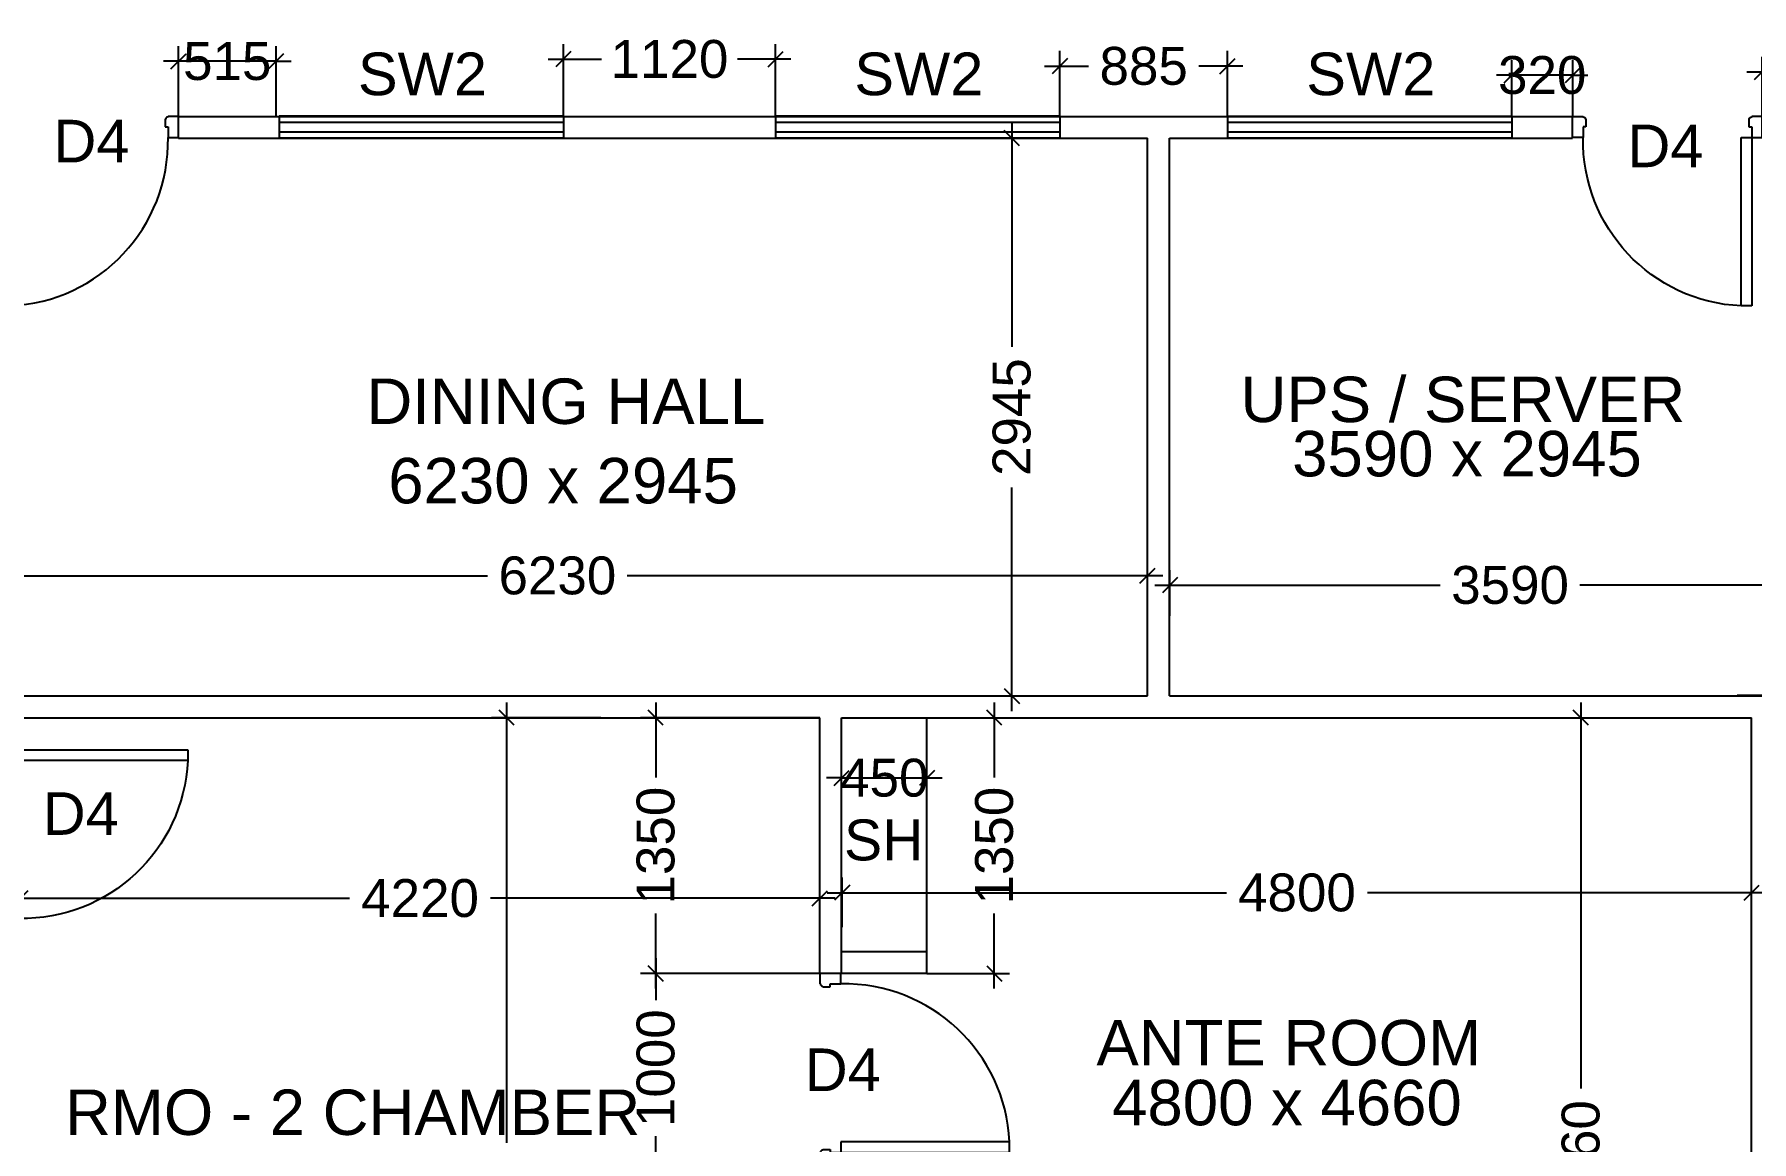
# Model space of a CAD drawing. Extents: x 7620542 to 7843793, y -6476226 to -6093835.
# Drawn here: x 7660458 to 7669521, y -6452222 to -6446376 of the extents above; entities that cross this region are included whole.
import ezdxf
from ezdxf.enums import TextEntityAlignment as Align

# ---------------------------------------------------------------- set-up
doc = ezdxf.new("R2010")
doc.units = 0
doc.header["$LTSCALE"] = 600
doc.header["$MEASUREMENT"] = 0
doc.header["$PDMODE"] = 35
doc.layers.get('0').update_dxf_attribs({"linetype": 'CONTINUOUS'})
doc.layers.get('Defpoints').update_dxf_attribs({"linetype": 'CONTINUOUS'})
for name, color, linetype in [('DOOR', 32, 'CONTINUOUS'), ('joinery', 7, 'CONTINUOUS'), ('Room Dim', 1, 'CONTINUOUS'), ('Shleves', 7, 'CONTINUOUS'), ('TEXT', 6, 'CONTINUOUS'), ('Walls', 7, 'CONTINUOUS'), ('WIN', 151, 'CONTINUOUS'), ('Working Dim', 5, 'CONTINUOUS')]:
    doc.layers.add(name, color=color, linetype=linetype)
doc.styles.add('ari', font='arial.ttf')
doc.styles.add('ARIAL', font='arial.ttf')
doc.dimstyles.new('int. dim', dxfattribs={"dimtxt": 450, "dimasz": 80, "dimexe": 80, "dimexo": 0, "dimgap": 70, "dimtad": 0, "dimdec": 0, "dimzin": 12, "dimdsep": 46, "dimtxsty": 'ari', "dimblk": 'OBLIQUE', "dimcen": 2, "dimdle": 80, "dimclrd": 256, "dimclre": 256, "dimclrt": 6, "dimadec": 0, "dimazin": 0, "dimtfac": 1, "dimtdec": 0, "dimtix": 1, "dimtmove": 2, "dimatfit": 3, "dimfxl": 1, "dimtolj": 1, "dimtzin": 0, "dimlwd": -1, "dimlwe": -1, "dimarcsym": 0})

# ---------------------------------------------------------------- blocks, each defined once
blk = doc.blocks.new('1000')
at = {"layer": 'DOOR'}
for p, q in [((0, -100), (0, 0)), ((0, 0), (49.7, 0)), ((49.7, 0), (49.7, -2.2)), ((63.2, -49.5), (49.7, -49.5)), ((49.7, -49.5), (49.7, -100)), ((63.2, -13.5), (61, -13.5)), ((63.2, -13.5), (63.2, -49.5)), ((836.8, -13.5), (836.8, -49.5)), ((836.8, -13.5), (839, -13.5)), ((836.8, -49.5), (850.3, -49.5)), ((850.3, 0), (850.3, -2.2)), ((900, 0), (850.3, 0)), ((850.3, -49.5), (850.3, -100)), ((900, -100), (900, 0)), ((49.7, -100), (0, -100)), ((49.7, -100), (49.7, -900.6)), ((100.2, -100), (49.7, -100)), ((100.2, -900.6), (100.2, -100)), ((850.3, -100), (900, -100)), ((49.7, -900.6), (100.2, -900.6))]:
    blk.add_line(p, q, dxfattribs=at)
for centre, major_axis, start_param, end_param in [((49.7, -13.5), (-7.95, 7.95), 3.926991, 5.497787), ((850.3, -13.5), (7.95, 7.95), 0.785398, 2.356194)]:
    blk.add_ellipse(centre, major_axis=major_axis, ratio=1, start_param=start_param, end_param=end_param, dxfattribs=at)
at = {"layer": 'DOOR', "color": 145}
blk.add_ellipse((64.3, -115.3), major_axis=(-519.7, 589.8), ratio=1, start_param=2.464943, end_param=4.009476, dxfattribs=at)
blk = doc.blocks.new('_Oblique')
at = {"color": 0, "linetype": 'ByBlock', "lineweight": -2}
blk.add_line((-0.5, -0.5), (0.5, 0.5), dxfattribs=at)
blk = doc.blocks.new('*D751')
at = {"layer": 'Defpoints', "color": 0, "transparency": 16777216}
for p in [(7664603.5, -6450937.2), (7664603.5, -6451239.4, 5.1), (7660383.5, -6451549.4, 5.1)]:
    blk.add_point(p, dxfattribs=at)
at = {"layer": 'Working Dim', "transparency": 16777216}
for p, q in [((7660383.5, -6451549.4), (7660383.5, -6450857.2)), ((7664603.5, -6451239.4), (7664603.5, -6450857.2)), ((7660303.5, -6450937.2), (7662121.1, -6450937.2)), ((7664683.5, -6450937.2), (7662865.8, -6450937.2))]:
    blk.add_line(p, q, dxfattribs=at)
at = {"layer": 'Working Dim', "transparency": 16777216, "xscale": 80, "yscale": 80, "zscale": 80, "rotation": 180}
blk.add_blockref('_Oblique', (7660383.5, -6450937.2), dxfattribs=at)
at = {"layer": 'Working Dim', "transparency": 16777216, "xscale": 80, "yscale": 80, "zscale": 80}
blk.add_blockref('_Oblique', (7664603.5, -6450937.2), dxfattribs=at)
at = {"layer": 'Working Dim', "color": 6, "transparency": 16777216, "insert": (7662493.5, -6450937.2), "char_height": 200, "attachment_point": 5, "style": 'ari'}
blk.add_mtext('\\A1;4220', dxfattribs=at)
blk = doc.blocks.new('*D752')
at = {"layer": 'Defpoints', "color": 0, "transparency": 16777216}
for p in [(7663447.3, -6449983.9, 5.1), (7662950.2, -6454643.8), (7663201, -6454643.8, 8)]:
    blk.add_point(p, dxfattribs=at)
at = {"layer": 'Working Dim', "transparency": 16777216}
for p, q in [((7662950.2, -6449903.9), (7662950.2, -6452228.8)), ((7663447.3, -6449983.9), (7662870.2, -6449983.9)), ((7662950.2, -6454723.8), (7662950.2, -6452973.4)), ((7663201, -6454643.8), (7662870.2, -6454643.8))]:
    blk.add_line(p, q, dxfattribs=at)
at = {"layer": 'Working Dim', "transparency": 16777216, "xscale": 80, "yscale": 80, "zscale": 80}
for p, rotation in [((7662950.2, -6449983.9), 90), ((7662950.2, -6454643.8), 270)]:
    blk.add_blockref('_Oblique', p, dxfattribs=dict(at, rotation=rotation))
at = {"layer": 'Working Dim', "color": 6, "transparency": 16777216, "insert": (7662948.1, -6452601.1), "char_height": 200, "attachment_point": 5, "rotation": 90, "style": 'ari'}
blk.add_mtext('\\A1;4660', dxfattribs=at)
blk = doc.blocks.new('*D753')
at = {"layer": 'Defpoints', "color": 0, "transparency": 16777216}
for p in [(7666333, -6449233.8), (7660103.5, -6449446.3, 5.1), (7666333, -6449446.3, 5.1)]:
    blk.add_point(p, dxfattribs=at)
at = {"layer": 'Working Dim', "transparency": 16777216}
for p, q in [((7660103.5, -6449446.3), (7660103.5, -6449153.8)), ((7666333, -6449446.3), (7666333, -6449153.8)), ((7660023.5, -6449233.8), (7662849.4, -6449233.8)), ((7666413, -6449233.8), (7663587.1, -6449233.8))]:
    blk.add_line(p, q, dxfattribs=at)
at = {"layer": 'Working Dim', "transparency": 16777216, "xscale": 80, "yscale": 80, "zscale": 80, "rotation": 180}
blk.add_blockref('_Oblique', (7660103.5, -6449233.8), dxfattribs=at)
at = {"layer": 'Working Dim', "transparency": 16777216, "xscale": 80, "yscale": 80, "zscale": 80}
blk.add_blockref('_Oblique', (7666333, -6449233.8), dxfattribs=at)
at = {"layer": 'Working Dim', "color": 6, "transparency": 16777216, "insert": (7663218.2, -6449233.8), "char_height": 200, "attachment_point": 5, "style": 'ari'}
blk.add_mtext('\\A1;6230', dxfattribs=at)
blk = doc.blocks.new('*D754')
at = {"layer": 'Defpoints', "color": 0, "transparency": 16777216}
for p in [(7665482.4, -6446923.9, 5.1), (7665616.4, -6446923.9), (7665482.4, -6449868.9, 5.1)]:
    blk.add_point(p, dxfattribs=at)
at = {"layer": 'Working Dim', "transparency": 16777216}
for p, q in [((7665616.4, -6446843.9), (7665616.4, -6448025.3)), ((7665482.4, -6446923.9), (7665696.4, -6446923.9)), ((7665616.4, -6449948.9), (7665616.4, -6448767.5)), ((7665482.4, -6449868.9), (7665696.4, -6449868.9))]:
    blk.add_line(p, q, dxfattribs=at)
at = {"layer": 'Working Dim', "transparency": 16777216, "xscale": 80, "yscale": 80, "zscale": 80}
for p, rotation in [((7665616.4, -6446923.9), 90), ((7665616.4, -6449868.9), 270)]:
    blk.add_blockref('_Oblique', p, dxfattribs=dict(at, rotation=rotation))
at = {"layer": 'Working Dim', "color": 6, "transparency": 16777216, "insert": (7665616.4, -6448396.4), "char_height": 200, "attachment_point": 5, "rotation": 90, "style": 'ari'}
blk.add_mtext('\\A1;2945', dxfattribs=at)
blk = doc.blocks.new('*D755')
at = {"layer": 'Defpoints', "color": 0, "transparency": 16777216}
for p in [(7670041.1, -6449284), (7666451, -6449445.7, 5.1), (7670041.1, -6449445.7, 10.3)]:
    blk.add_point(p, dxfattribs=at)
at = {"layer": 'Working Dim', "transparency": 16777216}
for p, q in [((7666451, -6449445.7), (7666451, -6449204)), ((7670041.1, -6449445.7), (7670041.1, -6449204)), ((7666371, -6449284), (7667877.8, -6449284)), ((7670121.1, -6449284), (7668614.3, -6449284))]:
    blk.add_line(p, q, dxfattribs=at)
at = {"layer": 'Working Dim', "transparency": 16777216, "xscale": 80, "yscale": 80, "zscale": 80, "rotation": 180}
blk.add_blockref('_Oblique', (7666451, -6449284), dxfattribs=at)
at = {"layer": 'Working Dim', "transparency": 16777216, "xscale": 80, "yscale": 80, "zscale": 80}
blk.add_blockref('_Oblique', (7670041.1, -6449284), dxfattribs=at)
at = {"layer": 'Working Dim', "color": 6, "transparency": 16777216, "insert": (7668246.1, -6449284), "char_height": 200, "attachment_point": 5, "style": 'ari'}
blk.add_mtext('\\A1;3590', dxfattribs=at)
blk = doc.blocks.new('*D756')
at = {"layer": 'Defpoints', "color": 0, "transparency": 16777216}
for p in [(7669576.5, -6446920, 1.4), (7669718.8, -6446920), (7669444, -6449864.9, 9.4)]:
    blk.add_point(p, dxfattribs=at)
at = {"layer": 'Working Dim', "transparency": 16777216}
for p, q in [((7669718.8, -6446840), (7669718.8, -6448021.4)), ((7669576.5, -6446920), (7669798.8, -6446920)), ((7669718.8, -6449944.9), (7669718.8, -6448763.5)), ((7669444, -6449864.9), (7669798.8, -6449864.9))]:
    blk.add_line(p, q, dxfattribs=at)
at = {"layer": 'Working Dim', "transparency": 16777216, "xscale": 80, "yscale": 80, "zscale": 80}
for p, rotation in [((7669718.8, -6446920), 90), ((7669718.8, -6449864.9), 270)]:
    blk.add_blockref('_Oblique', p, dxfattribs=dict(at, rotation=rotation))
at = {"layer": 'Working Dim', "color": 6, "transparency": 16777216, "insert": (7669718.8, -6448392.4), "char_height": 200, "attachment_point": 5, "rotation": 90, "style": 'ari'}
blk.add_mtext('\\A1;2945', dxfattribs=at)
blk = doc.blocks.new('*D762')
at = {"layer": 'Defpoints', "color": 0, "transparency": 16777216}
for p in [(7669521.1, -6450907.6), (7664721.5, -6451088.9, 5.1), (7669521.1, -6451398.9, 5.1)]:
    blk.add_point(p, dxfattribs=at)
at = {"layer": 'Working Dim', "transparency": 16777216}
for p, q in [((7664721.5, -6451088.9), (7664721.5, -6450827.6)), ((7669521.1, -6451398.9), (7669521.1, -6450827.6)), ((7664641.5, -6450907.6), (7666748.9, -6450907.6)), ((7669601.1, -6450907.6), (7667493.6, -6450907.6))]:
    blk.add_line(p, q, dxfattribs=at)
at = {"layer": 'Working Dim', "transparency": 16777216, "xscale": 80, "yscale": 80, "zscale": 80, "rotation": 180}
blk.add_blockref('_Oblique', (7664721.5, -6450907.6), dxfattribs=at)
at = {"layer": 'Working Dim', "transparency": 16777216, "xscale": 80, "yscale": 80, "zscale": 80}
blk.add_blockref('_Oblique', (7669521.1, -6450907.6), dxfattribs=at)
at = {"layer": 'Working Dim', "color": 6, "transparency": 16777216, "insert": (7667121.3, -6450907.6), "char_height": 200, "attachment_point": 5, "style": 'ari'}
blk.add_mtext('\\A1;4800', dxfattribs=at)
blk = doc.blocks.new('*D763')
at = {"layer": 'Defpoints', "color": 0, "transparency": 16777216}
for p in [(7668333.9, -6449983.9, 5.1), (7668333.9, -6454643.8, 8), (7668619.5, -6454643.8)]:
    blk.add_point(p, dxfattribs=at)
at = {"layer": 'Working Dim', "transparency": 16777216}
for p, q in [((7668619.5, -6449903.9), (7668619.5, -6451941.5)), ((7668333.9, -6449983.9), (7668699.5, -6449983.9)), ((7668619.5, -6454723.8), (7668619.5, -6452686.2)), ((7668333.9, -6454643.8), (7668699.5, -6454643.8))]:
    blk.add_line(p, q, dxfattribs=at)
at = {"layer": 'Working Dim', "transparency": 16777216, "xscale": 80, "yscale": 80, "zscale": 80}
for p, rotation in [((7668619.5, -6449983.9), 90), ((7668619.5, -6454643.8), 270)]:
    blk.add_blockref('_Oblique', p, dxfattribs=dict(at, rotation=rotation))
at = {"layer": 'Working Dim', "color": 6, "transparency": 16777216, "insert": (7668619.5, -6452313.8), "char_height": 200, "attachment_point": 5, "rotation": 90, "style": 'ari'}
blk.add_mtext('\\A1;4660', dxfattribs=at)
blk = doc.blocks.new('*D1138')
at = {"layer": 'Defpoints', "color": 0, "transparency": 16777216}
for p in [(7664369.8, -6446506.8), (7663250, -6446808.5), (7664369.8, -6446808.5)]:
    blk.add_point(p, dxfattribs=at)
at = {"layer": 'Working Dim', "transparency": 16777216}
for p, q in [((7663250, -6446808.5), (7663250, -6446426.8)), ((7664369.8, -6446808.5), (7664369.8, -6446426.8)), ((7663170, -6446506.8), (7663451, -6446506.8)), ((7664449.8, -6446506.8), (7664168.8, -6446506.8))]:
    blk.add_line(p, q, dxfattribs=at)
at = {"layer": 'Working Dim', "transparency": 16777216, "xscale": 80, "yscale": 80, "zscale": 80, "rotation": 180}
blk.add_blockref('_Oblique', (7663250, -6446506.8), dxfattribs=at)
at = {"layer": 'Working Dim', "transparency": 16777216, "xscale": 80, "yscale": 80, "zscale": 80}
blk.add_blockref('_Oblique', (7664369.8, -6446506.8), dxfattribs=at)
at = {"layer": 'Working Dim', "color": 6, "transparency": 16777216, "insert": (7663809.9, -6446506.8), "char_height": 200, "attachment_point": 5, "style": 'ari'}
blk.add_mtext('\\A1;1120', dxfattribs=at)
blk = doc.blocks.new('*D1139')
at = {"layer": 'Defpoints', "color": 0, "transparency": 16777216}
for p in [(7661218.5, -6446518.1), (7661218.5, -6446808.9), (7661733.2, -6446808.9)]:
    blk.add_point(p, dxfattribs=at)
at = {"layer": 'Working Dim', "transparency": 16777216}
for p, q in [((7661218.5, -6446808.9), (7661218.5, -6446438.1)), ((7661733.2, -6446808.9), (7661733.2, -6446438.1)), ((7661218.5, -6446518.1), (7661138.5, -6446518.1)), ((7661733.2, -6446518.1), (7661218.5, -6446518.1)), ((7661733.2, -6446518.1), (7661813.2, -6446518.1))]:
    blk.add_line(p, q, dxfattribs=at)
at = {"layer": 'Working Dim', "transparency": 16777216, "xscale": 80, "yscale": 80, "zscale": 80}
blk.add_blockref('_Oblique', (7661218.5, -6446518.1), dxfattribs=at)
at = {"layer": 'Working Dim', "transparency": 16777216, "xscale": 80, "yscale": 80, "zscale": 80, "rotation": 180}
blk.add_blockref('_Oblique', (7661733.2, -6446518.1), dxfattribs=at)
at = {"layer": 'Working Dim', "color": 6, "transparency": 16777216, "insert": (7661475.8, -6446518.1), "char_height": 200, "attachment_point": 5, "style": 'ari'}
blk.add_mtext('\\A1;515', dxfattribs=at)
blk = doc.blocks.new('*D1140')
at = {"layer": 'Defpoints', "color": 0, "transparency": 16777216}
for p in [(7665869.8, -6446543.4), (7665869.8, -6446808.5), (7666755, -6446808.9)]:
    blk.add_point(p, dxfattribs=at)
at = {"layer": 'Working Dim', "transparency": 16777216}
for p, q in [((7665869.8, -6446808.5), (7665869.8, -6446463.4)), ((7666755, -6446808.9), (7666755, -6446463.4)), ((7665789.8, -6446543.4), (7666020.6, -6446543.4)), ((7666835, -6446543.4), (7666604.3, -6446543.4))]:
    blk.add_line(p, q, dxfattribs=at)
at = {"layer": 'Working Dim', "transparency": 16777216, "xscale": 80, "yscale": 80, "zscale": 80, "rotation": 180}
blk.add_blockref('_Oblique', (7665869.8, -6446543.4), dxfattribs=at)
at = {"layer": 'Working Dim', "transparency": 16777216, "xscale": 80, "yscale": 80, "zscale": 80}
blk.add_blockref('_Oblique', (7666755, -6446543.4), dxfattribs=at)
at = {"layer": 'Working Dim', "color": 6, "transparency": 16777216, "insert": (7666312.4, -6446543.4), "char_height": 200, "attachment_point": 5, "style": 'ari'}
blk.add_mtext('\\A1;885', dxfattribs=at)
blk = doc.blocks.new('*D1147')
at = {"layer": 'Defpoints', "color": 0, "transparency": 16777216}
for p in [(7669576.5, -6446574.7), (7669576.5, -6446808.5), (7670156.1, -6446808.9)]:
    blk.add_point(p, dxfattribs=at)
at = {"layer": 'Working Dim', "transparency": 16777216}
for p, q in [((7669576.5, -6446574.7), (7669496.5, -6446574.7)), ((7669576.5, -6446808.5), (7669576.5, -6446494.7)), ((7670156.1, -6446574.7), (7669576.5, -6446574.7)), ((7670156.1, -6446808.9), (7670156.1, -6446494.7)), ((7670156.1, -6446574.7), (7670236.1, -6446574.7))]:
    blk.add_line(p, q, dxfattribs=at)
at = {"layer": 'Working Dim', "transparency": 16777216, "xscale": 80, "yscale": 80, "zscale": 80}
blk.add_blockref('_Oblique', (7669576.5, -6446574.7), dxfattribs=at)
at = {"layer": 'Working Dim', "transparency": 16777216, "xscale": 80, "yscale": 80, "zscale": 80, "rotation": 180}
blk.add_blockref('_Oblique', (7670156.1, -6446574.7), dxfattribs=at)
at = {"layer": 'Working Dim', "color": 6, "transparency": 16777216, "insert": (7669866.3, -6446574.7), "char_height": 200, "attachment_point": 5, "style": 'ari'}
blk.add_mtext('\\A1;580', dxfattribs=at)
blk = doc.blocks.new('*D1148')
at = {"layer": 'Defpoints', "color": 0, "transparency": 16777216}
for p in [(7668255, -6446591.7), (7668255, -6446808.5), (7668576.5, -6446808.9)]:
    blk.add_point(p, dxfattribs=at)
at = {"layer": 'Working Dim', "transparency": 16777216}
for p, q in [((7668255, -6446808.5), (7668255, -6446511.7)), ((7668576.5, -6446808.9), (7668576.5, -6446511.7)), ((7668255, -6446591.7), (7668175, -6446591.7)), ((7668576.5, -6446591.7), (7668255, -6446591.7)), ((7668576.5, -6446591.7), (7668656.5, -6446591.7))]:
    blk.add_line(p, q, dxfattribs=at)
at = {"layer": 'Working Dim', "transparency": 16777216, "xscale": 80, "yscale": 80, "zscale": 80}
blk.add_blockref('_Oblique', (7668255, -6446591.7), dxfattribs=at)
at = {"layer": 'Working Dim', "transparency": 16777216, "xscale": 80, "yscale": 80, "zscale": 80, "rotation": 180}
blk.add_blockref('_Oblique', (7668576.5, -6446591.7), dxfattribs=at)
at = {"layer": 'Working Dim', "color": 6, "transparency": 16777216, "insert": (7668415.7, -6446591.7), "char_height": 200, "attachment_point": 5, "style": 'ari'}
blk.add_mtext('\\A1;320 ', dxfattribs=at)
blk = doc.blocks.new('*D1158')
at = {"layer": 'Defpoints', "color": 0, "transparency": 16777216}
for p in [(7663737.3, -6451334.1), (7664603.5, -6451334.1), (7664153.3, -6452334.1)]:
    blk.add_point(p, dxfattribs=at)
at = {"layer": 'Working Dim', "transparency": 16777216}
for p, q in [((7663737.3, -6451254.1), (7663737.3, -6451475.3)), ((7664603.5, -6451334.1), (7663657.3, -6451334.1)), ((7663737.3, -6452414.1), (7663737.3, -6452193)), ((7664153.3, -6452334.1), (7663657.3, -6452334.1))]:
    blk.add_line(p, q, dxfattribs=at)
at = {"layer": 'Working Dim', "transparency": 16777216, "xscale": 80, "yscale": 80, "zscale": 80}
for p, rotation in [((7663737.3, -6451334.1), 90), ((7663737.3, -6452334.1), 270)]:
    blk.add_blockref('_Oblique', p, dxfattribs=dict(at, rotation=rotation))
at = {"layer": 'Working Dim', "color": 6, "transparency": 16777216, "insert": (7663737.3, -6451834.1), "char_height": 200, "attachment_point": 5, "rotation": 90, "style": 'ari'}
blk.add_mtext('\\A1;1000', dxfattribs=at)
blk = doc.blocks.new('*D1159')
at = {"layer": 'Defpoints', "color": 0, "transparency": 16777216}
for p in [(7663737.3, -6449983.9), (7664603.5, -6449983.9), (7664603.5, -6451334.1)]:
    blk.add_point(p, dxfattribs=at)
at = {"layer": 'Working Dim', "transparency": 16777216}
for p, q in [((7663737.3, -6449903.9), (7663737.3, -6450300.1)), ((7664603.5, -6449983.9), (7663657.3, -6449983.9)), ((7663737.3, -6451414.1), (7663737.3, -6451017.9)), ((7664603.5, -6451334.1), (7663657.3, -6451334.1))]:
    blk.add_line(p, q, dxfattribs=at)
at = {"layer": 'Working Dim', "transparency": 16777216, "xscale": 80, "yscale": 80, "zscale": 80}
for p, rotation in [((7663737.3, -6449983.9), 90), ((7663737.3, -6451334.1), 270)]:
    blk.add_blockref('_Oblique', p, dxfattribs=dict(at, rotation=rotation))
at = {"layer": 'Working Dim', "color": 6, "transparency": 16777216, "insert": (7663737.3, -6450659), "char_height": 200, "attachment_point": 5, "rotation": 90, "style": 'ari'}
blk.add_mtext('\\A1;1350', dxfattribs=at)
blk = doc.blocks.new('*D1161')
at = {"layer": 'Defpoints', "color": 0, "transparency": 16777216}
for p in [(7664718.5, -6450334.6), (7665168.5, -6450301.7), (7665168.5, -6450334.6, -6.8)]:
    blk.add_point(p, dxfattribs=at)
at = {"layer": 'Working Dim', "transparency": 16777216}
for p, q in [((7664718.5, -6450334.6), (7664718.5, -6450221.7)), ((7665168.5, -6450334.6), (7665168.5, -6450221.7)), ((7664718.5, -6450301.7), (7664638.5, -6450301.7)), ((7664718.5, -6450301.7), (7665168.5, -6450301.7)), ((7665168.5, -6450301.7), (7665248.5, -6450301.7))]:
    blk.add_line(p, q, dxfattribs=at)
at = {"layer": 'Working Dim', "transparency": 16777216, "xscale": 80, "yscale": 80, "zscale": 80}
blk.add_blockref('_Oblique', (7664718.5, -6450301.7), dxfattribs=at)
at = {"layer": 'Working Dim', "transparency": 16777216, "xscale": 80, "yscale": 80, "zscale": 80, "rotation": 180}
blk.add_blockref('_Oblique', (7665168.5, -6450301.7), dxfattribs=at)
at = {"layer": 'Working Dim', "color": 6, "transparency": 16777216, "insert": (7664943.5, -6450301.7), "char_height": 200, "attachment_point": 5, "style": 'ari'}
blk.add_mtext('\\A1;450', dxfattribs=at)
blk = doc.blocks.new('*D1164')
at = {"layer": 'Defpoints', "color": 0, "transparency": 16777216}
for p in [(7665168.5, -6449983.9), (7665168.5, -6451334.1, -6.8), (7665524.1, -6451334.1)]:
    blk.add_point(p, dxfattribs=at)
at = {"layer": 'Working Dim', "transparency": 16777216}
for p, q in [((7665524.1, -6449903.9), (7665524.1, -6450300.1)), ((7665168.5, -6449983.9), (7665604.1, -6449983.9)), ((7665524.1, -6451414.1), (7665524.1, -6451017.9)), ((7665168.5, -6451334.1), (7665604.1, -6451334.1))]:
    blk.add_line(p, q, dxfattribs=at)
at = {"layer": 'Working Dim', "transparency": 16777216, "xscale": 80, "yscale": 80, "zscale": 80}
for p, rotation in [((7665524.1, -6449983.9), 90), ((7665524.1, -6451334.1), 270)]:
    blk.add_blockref('_Oblique', p, dxfattribs=dict(at, rotation=rotation))
at = {"layer": 'Working Dim', "color": 6, "transparency": 16777216, "insert": (7665524.1, -6450659), "char_height": 200, "attachment_point": 5, "rotation": 90, "style": 'ari'}
blk.add_mtext('\\A1;1350', dxfattribs=at)

msp = doc.modelspace()

# ---------------------------------------------------------------- linework, layer by layer
at = {"layer": 'Shleves'}
msp.add_line((7665168.462, -6451334.145, -21.581), (7665168.462, -6449983.883, -21.581), dxfattribs=at)
at = {"layer": 'Shleves', "elevation": -21.581}
for points in [[(7665168.462, -6451219.145), (7664718.462, -6451219.145)], [(7665168.462, -6451334.145), (7664718.462, -6451334.145)]]:
    msp.add_lwpolyline(points, dxfattribs=at)
at = {"layer": 'Walls', "linetype": 'Continuous'}
for p, q in [((7661218.462, -6446808.859, -14.83), (7668576.462, -6446808.859, -14.83)), ((7661218.462, -6446923.859, -14.83), (7661218.462, -6446808.859, -14.83)), ((7668576.462, -6446923.859, -14.83), (7668576.462, -6446808.859, -14.83)), ((7661218.462, -6446923.859, -14.83), (7666332.962, -6446923.859, -14.83)), ((7666332.962, -6449868.883, -14.83), (7666332.962, -6446923.859, -14.83)), ((7666447.962, -6446923.859, -14.83), (7668576.462, -6446923.859, -14.83)), ((7666447.962, -6449868.883, -14.83), (7666447.962, -6446923.859, -14.83)), ((7660103.462, -6449868.883, -14.83), (7666332.962, -6449868.883, -14.83)), ((7666447.962, -6449868.883, -14.83), (7670041.14, -6449868.883, -14.83)), ((7660381.464, -6449983.883, -14.83), (7664603.462, -6449983.883, -14.83)), ((7664603.462, -6451334.145, -14.83), (7664603.462, -6449983.883, -14.83)), ((7664718.462, -6449983.883, -14.83), (7669521.052, -6449983.883, -14.83)), ((7664718.462, -6451334.145, -14.83), (7664718.462, -6449983.883, -14.83)), ((7669521.052, -6454123.882, -14.83), (7669521.052, -6449983.883, -14.83)), ((7664718.462, -6451334.145, -14.83), (7664603.462, -6451334.145, -14.83))]:
    msp.add_line(p, q, dxfattribs=at)
at = {"layer": 'WIN', "linetype": 'Continuous'}
for p, q in [((7661749.986, -6446808.517, -14.83), (7661749.986, -6446923.517, -14.83)), ((7663249.986, -6446808.517, -14.83), (7663249.986, -6446923.517, -14.83)), ((7664369.822, -6446808.517, -14.83), (7664369.822, -6446923.517, -14.83)), ((7665869.822, -6446808.517, -14.83), (7665869.822, -6446923.517, -14.83)), ((7666755.036, -6446808.86, -14.83), (7666755.036, -6446923.86, -14.83)), ((7668255.036, -6446808.86, -14.83), (7668255.036, -6446923.86, -14.83))]:
    msp.add_line(p, q, dxfattribs=at)
at = {"layer": 'WIN', "linetype": 'Continuous', "elevation": -14.83}
for points in [[(7663249.986, -6446808.517), (7661749.986, -6446808.517)], [(7663249.986, -6446840.733), (7661749.986, -6446840.734)], [(7665869.822, -6446808.517), (7664369.822, -6446808.517)], [(7665869.822, -6446840.733), (7664369.822, -6446840.734)], [(7668255.036, -6446808.859), (7666755.036, -6446808.86)], [(7668255.036, -6446841.076), (7666755.036, -6446841.077)], [(7663249.986, -6446891.301), (7661749.986, -6446891.301)], [(7663249.986, -6446923.517), (7661749.986, -6446923.517)], [(7665869.822, -6446891.301), (7664369.822, -6446891.301)], [(7665869.822, -6446923.517), (7664369.822, -6446923.517)], [(7668255.036, -6446891.644), (7666755.036, -6446891.644)], [(7668255.036, -6446923.86), (7666755.036, -6446923.86)]]:
    msp.add_lwpolyline(points, dxfattribs=at)

# ---------------------------------------------------------------- block references
at = {"layer": 'DOOR', "linetype": 'Continuous'}
for p, xscale, yscale, zscale, rotation in [((7660218.462, -6446808.859, -14.83), 1.111111115664273, 1.111111115664273, 1.111111115664273, 1.320681103633498e-05), ((7669576.462, -6446808.898, -14.83), -1.111111115664273, 1.111111114732921, 1.111111114893859, 359.9999867451642), ((7660266.464, -6450098.883, -14.83), -1.111111114732951, 1.111111114732921, 1.111111114893859, 89.99998674516415), ((7664603.462, -6452334.145, -14.83), 1.111111114732951, 1.111111114732951, 1.111111114732951, 90.0000132548358)]:
    msp.add_blockref('1000', p, dxfattribs=dict(at, xscale=xscale, yscale=yscale, zscale=zscale, rotation=rotation))

# ---------------------------------------------------------------- texts
at = {"layer": 'joinery', "style": 'ari'}
for s, p in [('SW2', (7662505.963, -6446696.871, -14.83)), ('SW2', (7665125.799, -6446696.871, -14.83)), ('SW2', (7667511.012, -6446696.871, -14.83)), ('D4', (7660759.153, -6447051.805, -14.83)), ('D4', (7669066.116, -6447077.056, -14.83)), ('D4', (7660702.479, -6450602.152, -14.83)), ('D4', (7664724.295, -6451955.166, -14.83))]:
    msp.add_text(s, height=225, dxfattribs=at).set_placement(p, align=Align.CENTER)
at = {"layer": 'Room Dim', "style": 'ARIAL'}
for s, p in [('3590 x 2945', (7668018.682, -6448709.479, -14.83)), ('6230 x 2945', (7663248.364, -6448852.125, -14.83)), ('4800 x 4660', (7667068.399, -6452135.579, -14.83))]:
    msp.add_text(s, height=240, dxfattribs=at).set_placement(p, align=Align.CENTER)
at = {"layer": 'Shleves', "color": 10, "style": 'ARIAL', "width": 1}
msp.add_text('SH', height=216, dxfattribs=at).set_placement((7664730.974, -6450737.053, -45.527))
at = {"layer": 'TEXT', "color": 7, "style": 'ARIAL'}
for s, p in [('DINING HALL', (7663262.837, -6448432.771, -14.83)), ('UPS / SERVER', (7667997.226, -6448422.976, -14.83)), ('ANTE ROOM', (7667078.023, -6451819.673, -14.83)), ('RMO - 2 CHAMBER', (7662137.696, -6452186.779, -14.83))]:
    msp.add_text(s, height=240, dxfattribs=at).set_placement(p, align=Align.CENTER)

# ---------------------------------------------------------------- dimensions: what is measured, and where the dimension line sits
at = {"layer": 'Working Dim'}
for base, p1, p2, override, picture, middle in [((7661218.462, -6446518.106, -14.83), (7661733.154, -6446808.859, -14.83), (7661218.462, -6446808.859, -14.83), {"dimtxt": 200, "dimarcsym": 1}, '*D1139', (7661475.808, -6446518.106, -14.83)), ((7664369.822, -6446506.835, -14.83), (7663249.986, -6446808.517, -14.83), (7664369.822, -6446808.517, -14.83), {"dimtxt": 200, "dimarcsym": 1}, '*D1138', (7663809.904, -6446506.835, -14.83)), ((7665869.822, -6446543.401, -14.83), (7666755.036, -6446808.859, -14.83), (7665869.822, -6446808.517, -14.83), {"dimtxt": 200, "dimarcsym": 1}, '*D1140', (7666312.429, -6446543.401, -14.83)), ((7669576.462, -6446574.685, -14.83), (7670156.14, -6446808.886, -14.83), (7669576.462, -6446808.517, -14.83), {"dimtxt": 200, "dimarcsym": 1}, '*D1147', (7669866.301, -6446574.685, -14.83)), ((7666332.962, -6449233.7673, -14.8305), (7660103.4618, -6449446.347, -9.6994), (7666332.962, -6449446.347, -9.6994), {"dimtxt": 200}, '*D753', (7663218.2119, -6449233.7673, -14.8305)), ((7670041.14, -6449284.015, -14.83), (7666450.962, -6449445.743, -9.699), (7670041.14, -6449445.743, -4.568), {"dimtxt": 200}, '*D755', (7668246.051, -6449284.015, -14.83)), ((7665168.462, -6450301.727, -14.83), (7664718.462, -6450334.608, -14.83), (7665168.462, -6450334.608, -21.581), {"dimtxt": 200, "dimarcsym": 1}, '*D1161', (7664943.462, -6450301.727, -14.83)), ((7664603.462, -6450937.19, -14.83), (7660383.464, -6451549.386, -9.699), (7664603.462, -6451239.366, -9.699), {"dimtxt": 200}, '*D751', (7662493.463, -6450937.19, -14.83)), ((7669521.052, -6450907.562, -14.83), (7664721.462, -6451088.914, -9.699), (7669521.052, -6451398.934, -9.699), {"dimtxt": 200}, '*D762', (7667121.257, -6450907.562, -14.83))]:
    dim = msp.add_linear_dim(base=base, p1=p1, p2=p2, dimstyle='int. dim', override=override, dxfattribs=at)
    dim.commit()
    dim.dimension.update_dxf_attribs({"geometry": picture, "text_midpoint": middle})
dim = msp.add_linear_dim(base=(7668255.036, -6446591.66, -14.83), p1=(7668576.462, -6446808.859, -14.83), p2=(7668255.036, -6446808.517, -14.83), text='320 ', dimstyle='int. dim', override={"dimtxt": 200, "dimarcsym": 1}, dxfattribs=at)
dim.commit()
dim.dimension.update_dxf_attribs({"geometry": '*D1148', "text_midpoint": (7668415.749, -6446591.66, -14.83)})
for base, p1, p2, override, picture, middle in [((7665616.355, -6446923.859, -14.83), (7665482.355, -6449868.883, -9.699), (7665482.355, -6446923.859, -9.699), {"dimtxt": 200}, '*D754', (7665616.355, -6448396.371, -14.83)), ((7669718.803, -6446920.009, -14.83), (7669444.047, -6449864.883, -5.421), (7669576.462, -6446920.009, -13.415), {"dimtxt": 200}, '*D756', (7669718.803, -6448392.446, -14.83)), ((7663737.327, -6449983.883, -14.83), (7664603.463, -6451334.145, -14.83), (7664603.462, -6449983.883, -14.83), {"dimtxt": 200, "dimarcsym": 1}, '*D1159', (7663737.327, -6450659.014, -14.83)), ((7665524.112, -6451334.145, -14.83), (7665168.462, -6449983.883, -14.83), (7665168.462, -6451334.145, -21.581), {"dimtxt": 200, "dimarcsym": 1}, '*D1164', (7665524.112, -6450659.014, -14.83)), ((7668619.524, -6454643.802, -14.83), (7668333.918, -6449983.883, -9.699), (7668333.918, -6454643.802, -6.851), {"dimtxt": 200}, '*D763', (7668619.524, -6452313.843, -14.83)), ((7663737.327, -6451334.145, -14.83), (7664153.284, -6452334.145, -14.83), (7664603.463, -6451334.145, -14.83), {"dimtxt": 200, "dimarcsym": 1}, '*D1158', (7663737.327, -6451834.145, -14.83))]:
    dim = msp.add_linear_dim(base=base, p1=p1, p2=p2, angle=90, dimstyle='int. dim', override=override, dxfattribs=at)
    dim.commit()
    dim.dimension.update_dxf_attribs({"geometry": picture, "text_midpoint": middle})
dim = msp.add_linear_dim(base=(7662950.22, -6454643.802, -14.83), p1=(7663447.331, -6449983.883, -9.699), p2=(7663201.034, -6454643.802, -6.851), angle=90, dimstyle='int. dim', override={"dimtxt": 200}, dxfattribs=at)
dim.commit()
dim.dimension.update_dxf_attribs({"geometry": '*D752', "text_midpoint": (7662948.067, -6452601.086, -14.83), "dimtype": 160})

doc.saveas('drawing.dxf')
